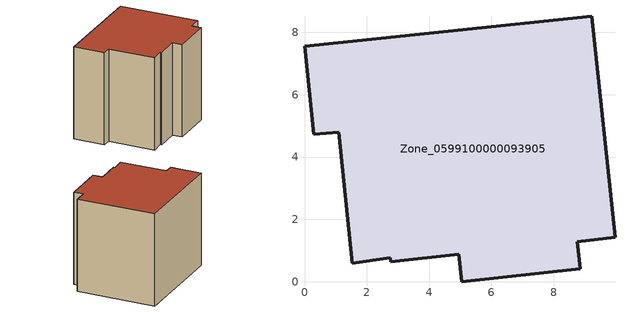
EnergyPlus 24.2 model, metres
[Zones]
Zone_0599100000093905
 floor ground (C_G): 0,7.55 9.22,8.52 9.96,1.42 8.75,1.29 8.85,0.41 5.05,0 4.95,0.88 2.77,0.64 2.75,0.77 1.53,0.59 1.09,4.8 0.29,4.73 z0
 wall outside (C_F): 9.22,8.52 0,7.55 0.29,4.73 1.09,4.8 1.53,0.59 2.75,0.77 2.77,0.64 4.95,0.88 5.05,0 8.85,0.41 8.75,1.29 9.96,1.42 9.22,8.52 z0:8.45
 roof outside (C_R): 1.53,0.59 2.75,0.77 2.77,0.64 4.95,0.88 5.05,0 8.85,0.41 8.75,1.29 9.96,1.42 9.22,8.52 0,7.55 0.29,4.73 1.09,4.8 z8.45
[BUILDING]
Pand.0599100000093905: North Axis=0; Terrain=City; Loads Convergence Tolerance Value=0.04; Temperature Convergence Tolerance Value=0.4; Solar Distribution=FullExterior; Maximum Number of Warmup Days=25; Minimum Number of Warmup Days=1
[Site:Location]
Rotterdam.The.Hague.AP_ZH_NLD Design_Conditions: Latitude=51.96; Longitude=4.45; Time Zone=1; Elevation=-4.5
[SITE:GROUNDTEMPERATURE:BUILDINGSURFACE]
18, 18, 18, 18, 18, 18, 18, 18, 18, 18, 18, 18
[MATERIAL] Thermal Absorptance=0.9; Solar Absorptance=0.7; Visible Absorptance=0.7
Name | Roughness | Thickness | Conductivity | Density | Specific Heat
G.TC.1992-2005 | MediumSmooth | 0.15 | 0.06 | 540 | 1210
F.TC.1992-2005 | Rough | 0.3 | 0.12 | 1920 | 840
R.TC.1992-2005 | MediumRough | 0.2 | 0.08 | 1500 | 1000
[CONSTRUCTION]
C_G: G.TC.1992-2005
C_F: F.TC.1992-2005
C_R: R.TC.1992-2005
[ZONE]
Zone_0599100000093905: Type=1; Multiplier=1; Ceiling Height=Autocalculate; Volume=Autocalculate; Floor Area=autocalculate; Part of Total Floor Area=Yes
[ZONEINFILTRATION:DESIGNFLOWRATE]
Infil_Zone_0599100000093905: Zone or ZoneList or Space or SpaceList=Zone_0599100000093905; Schedule=AlwaysOn; Design Flow Rate Calculation Method=Flow/Area; Flow Rate per Floor Area=0.0015; Constant Term Coefficient=1; Temperature Term Coefficient=0; Velocity Term Coefficient=0; Velocity Squared Term Coefficient=0
[HVACTEMPLATE:ZONE:IDEALLOADSAIRSYSTEM]
Zone_0599100000093905: Maximum Heating Supply Air Temperature=50; Minimum Cooling Supply Air Temperature=13; Maximum Heating Supply Air Humidity Ratio=0.0156; Minimum Cooling Supply Air Humidity Ratio=0.0077; Heating Limit=NoLimit; Cooling Limit=NoLimit; Dehumidification Control Type=ConstantSensibleHeatRatio; Cooling Sensible Heat Ratio=0.7; Dehumidification Setpoint=60; Humidification Control Type=None; Humidification Setpoint=30; Outdoor Air Method=None; Outdoor Air Flow Rate per Person=0.00944; Outdoor Air Flow Rate per Zone Floor Area=0; Outdoor Air Flow Rate per Zone=0; Demand Controlled Ventilation Type=None; Outdoor Air Economizer Type=NoEconomizer; Heat Recovery Type=None; Sensible Heat Recovery Effectiveness=0.7; Latent Heat Recovery Effectiveness=0.65
[ZONECONTROL:THERMOSTAT]
ThermostatControl_Zone_0599100000093905: Zone or ZoneList=Zone_0599100000093905; Control Type Schedule=DualSetpointControlType; Control 1=Thermostat_Zone_0599100000093905; Temperature Difference Between Cutout And Setpoint=0
[THERMOSTATSETPOINT:DUALSETPOINT]
Thermostat_Zone_0599100000093905: Heating Setpoint Temperature Schedule=HeatingSetpoint_Zone_0599100000093905; Cooling Setpoint Temperature Schedule=CoolingSetpoint_Zone_0599100000093905
[SCHEDULE:COMPACT]
HeatingSetpoint_Zone_0599100000093905: Through: 12/31, For: AllDays, Until: 24:00, 21
CoolingSetpoint_Zone_0599100000093905: Through: 12/31, For: AllDays, Until: 24:00, 24
DualSetpointControlType: Through: 12/31, For: AllDays, Until: 24:00, 4
AlwaysOn: Through: 12/31, For: AllDays, Until: 24:00, 1
